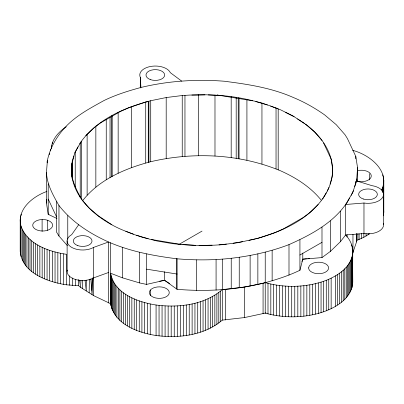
<?xml version="1.0" encoding="UTF-8"?>
<svg xmlns="http://www.w3.org/2000/svg" width="404" height="404" viewBox="0 0 404 404"><rect width="100%" height="100%" fill="white"/><g stroke="black" fill="none" stroke-linecap="round" stroke-linejoin="round"><path stroke-width="0.61" d="M82.436 288.522L82.451 280.386M86.294 280.371L86.274 290.956L85.057 280.341M46.894 191.446C32.79 196.379 16.241 209.626 21.094 226.422C27.901 244.622 48.965 251.631 66.554 254.333L66.554 284.825L78.644 285.764L80.522 287.305L93.677 295.652L110.625 303.727C114.347 324.341 137.85 332.628 156.075 335.507C178.79 338.461 204.323 335.487 222.296 320.12L244.642 317.549L265.984 312.933M66.554 284.825C47.44 282.027 18.912 271.912 20.377 248.127M352.758 150.369C369.312 154.646 390.451 170.766 381.699 189.971M383.305 185.365L383.305 215.857L383.79 212.342L383.654 208.823M89.153 292.784L89.37 279.578M91.703 290.218L92.284 278.427M357.55 181.325L357.55 167.635L355.783 156.398L347.445 138.617L345.036 134.754L336.229 124.679L324.614 114.872C314.847 108.009 304.404 102.071 293.375 97.521C272.513 88.284 249.914 84.552 227.447 81.653L226.902 81.446C198.147 78.942 169.023 80.709 140.93 87.466C128.341 90.87 115.837 94.794 104.075 100.5C89.602 108.54 74.624 116.327 63.61 129.053C55.813 138.011 49.889 148.677 47.414 160.353L46.45 172.624L46.45 203.116L48.217 214.352L56.929 218.488M356.586 181.154L357.55 167.635M352.374 254.086L356.53 241.915L356.606 233.653M92.976 277.689L92.026 294.607L90.86 278.922M46.45 203.116L46.677 199.359M80.522 287.305L80.982 280.411M51.263 148.728C51.778 139.299 58.737 131.674 66.301 126.76M265.231 252.121L265.231 313.11C284.259 318.428 304.959 318.099 323.705 311.747C336.37 307.267 350.546 298.662 352.657 284.189L352.657 253.697C353.49 246.763 350.334 239.941 345.652 234.977L345.652 204.485L352.748 192.572L356.53 180.926L372.028 185.673A15.559 8.984 0 0 1 383.255 196.127L382.75 197.213A15.559 8.984 0 0 1 363.974 203.025L345.652 204.485C331.881 223.816 310.156 235.153 288.996 244.617C272.952 250.727 256.212 254.778 239.239 257.242C218.675 260.277 197.793 260.519 177.098 258.812C153.672 255.868 130.29 251.485 108.54 241.996C89.708 233.552 71.771 221.947 58.964 205.51C53.091 195.314 47.066 184.638 46.45 172.624M352.657 284.189L352.743 250.172M79.411 280.184L78.644 285.764L78.644 279.543M159.671 281.199L164.529 280.305L177.098 289.304C206.575 291.819 236.532 290.006 265.231 282.618C284.259 287.936 304.959 287.608 323.705 281.255C336.37 276.775 350.546 268.165 352.657 253.697M72.235 178.669L72.235 161.065L75.225 151.747L81.371 141.284C96.218 121.245 119.776 109.777 143.188 102.833M85.81 135.744L94.283 127.538L100.742 122.766L120.579 111.378L129.007 107.636L145.728 102.015L150.717 100.717L166.19 97.551L182.229 95.536L189.895 95.066L206.575 94.799L218.433 95.47L217.155 94.996L254.237 101.05L268.943 105.414L280.482 109.782L292.966 115.938L305.586 124.24C321.917 136.123 335.628 155.798 331.972 176.886L332.048 177.103C330.644 185.088 327.063 192.572 322.422 199.116C307.712 219.165 284.113 230.467 260.812 237.431M169.715 283.593L164.529 280.305L146.516 284.401L139.678 282.946L122.301 277.785L110.625 273.235C114.347 293.849 137.85 302.131 156.075 305.015C178.79 307.964 204.323 304.995 222.296 289.628L244.642 287.052L263.07 283.285C275.659 279.886 288.163 275.962 299.925 270.256L302.788 259.196L302.788 253.101M330.088 184.088L332.31 176.053L332.507 168.039L331.078 158.959L323.574 142.95M354.732 186.522L356.586 179.911M318.19 204.52L309.716 212.726L303.258 217.493L283.421 228.881L274.993 232.628L258.272 238.244L237.81 242.708L221.771 244.728L214.105 245.193L197.425 245.46L181.699 244.572L149.763 239.213L135.057 234.85L123.255 230.28C96.935 219.478 67.286 195.198 72.028 163.378L73.962 156.01M301.909 261.514L302.788 259.196L306.525 258.727M79.83 143.617L81.34 141.451M176.553 273.856L177.098 274.058L146.516 269.155M176.619 288.961L176.553 258.611M327.255 191.062L329.002 187.476M351.152 195.319L353.374 190.759M74.972 152.869L78.038 146.859M349.556 198.061L347.026 202.778L345.652 204.485M322.629 198.98L326.23 192.849M78.644 224.781L71.67 234.668A15.559 8.984 0 0 0 70.998 246.96L72.382 247.758A15.559 8.984 0 0 0 93.677 247.374L108.54 241.996L108.54 302.985M150.45 290.037L150.652 289.769A9.959 5.752 0 0 1 154.096 287.709L155.197 287.37A9.959 5.752 0 0 1 169.15 291.733A9.959 5.752 0 0 1 158.126 298.319A9.959 5.752 0 0 1 150.101 290.415L150.45 290.037L150.45 295.637M302.788 259.196L321.993 257.585L330.381 251.394L340.39 241.703L345.652 234.977L363.974 233.522A15.559 8.984 0 0 0 382.75 227.71L383.255 226.619A15.559 8.984 0 0 0 383.315 223.25M82.522 200.838C99.041 179.442 125.265 168.417 150.717 161.701C193.516 151.717 239.698 153.853 280.482 170.771C295.834 177.624 310.444 186.88 321.13 200.061M356.606 240.496L363.847 237.264L369.665 233.775M179.048 244.369L202 231.118M299.925 255.01L321.993 242.339M108.54 272.488L93.677 277.866A15.559 8.984 0 0 1 72.382 278.25L70.998 277.457A15.559 8.984 0 0 1 67.301 270.109M143.349 102.778L148.268 101.429L148.268 162.413M255.732 238.835L260.651 237.481M248.955 240.365L255.096 238.981M233.128 243.238L242.506 241.688M48.591 214.771L48.97 214.711M307.772 258.57L309.641 258.338M219.044 244.869L226.457 244.077M42.107 219.554L42.612 219.523A9.959 5.752 0 0 1 47.414 220.215L48.475 220.599A9.959 5.752 0 0 1 48.914 229.755A9.959 5.752 0 0 1 33.522 227.533A9.959 5.752 0 0 1 41.36 219.574L42.107 219.554L42.107 231.381M191.9 95.036L204.949 94.824M212.1 245.228L199.051 245.435M208.282 94.895C223.175 95.187 238.092 97.056 252.545 100.687M195.718 245.364L182.729 244.627M181.108 244.476L172.821 243.693L157.08 241.001L151.455 239.577M255.813 101.515L261.949 103.07L267.418 104.959M148.187 238.749L142.051 237.188L136.582 235.3M270.619 106.065L278.189 108.913L278.189 169.902M125.811 231.346L133.381 234.194M285.684 112.428L294.056 116.721M111.888 224.74L98.43 215.908L89.35 208.227L81.972 199.793M297.551 118.938L304.803 123.7M181.704 81.128L170.362 72.7A15.559 8.984 0 0 0 152.252 66.216L150.364 66.508A15.559 8.984 0 0 0 140.299 77.346L140.299 87.926M305.586 124.24L314.65 132.032L322.028 140.471M56.555 201.647L56.555 232.138L58.964 236.002L67.372 245.617M80.426 197.309C74.967 186.855 68.988 174.781 72.306 162.736L72.175 162.251L72.175 178.598M48.217 199.106L56.555 216.892M72.235 161.065L72.356 161.726M140.299 77.346L140.93 87.466M352.778 282.426L352.556 248.409M383.8 180.088L383.79 212.342M383.654 178.326L383.623 214.105M383.537 193.88L383.537 224.371M383.356 176.573L383.356 178.442M382.906 174.831L382.906 176.073M382.835 187.108L382.835 192.708M382.214 188.835L382.214 191.324M369.392 173.685L369.392 179.906M368.17 233.532L368.17 234.774M366.064 233.562L366.064 236.052M363.974 203.025L363.974 233.522M363.847 233.532L363.847 237.264M361.529 233.436L361.529 238.416M359.111 233.891L359.111 239.491M357.858 233.775L357.858 239.996M356.863 178.911L356.863 181.401M356.606 179.512L356.606 181.381M356.53 233.825L356.53 241.915M355.783 156.398L355.783 158.838M355.783 181.406L355.783 183.845M352.97 234.34L352.97 253.01M352.379 255.449L352.379 285.946M352.217 246.657L352.217 248.526M351.95 257.197L351.95 287.688M351.722 244.915L351.722 246.162M351.369 258.929L351.369 289.421M350.637 260.641L350.637 291.132M349.758 262.327L349.758 292.819M348.728 263.989L348.728 294.481M347.556 265.615L347.556 296.112M347.026 234.512L347.026 237.002M346.248 267.211L346.248 297.703M344.799 268.761L344.799 299.253M343.213 270.271L343.213 300.763M341.501 271.73L341.501 302.222M340.39 211.211L340.39 241.703M339.658 273.134L339.658 303.631M337.699 274.488L337.699 304.98M335.623 275.781L335.623 306.272M331.149 278.179L331.149 308.671M330.381 220.897L330.381 251.394M328.755 279.275L328.755 309.767M326.275 280.3L326.275 310.797M323.705 281.255L323.705 311.747M321.993 227.093L321.993 257.585M321.054 282.133L321.054 312.625M318.332 282.931L318.332 313.423M315.539 283.648L315.539 314.14M312.691 284.285L312.691 314.777M309.792 284.835L309.792 315.327M306.848 285.3L306.848 315.797M303.864 285.684L303.864 316.175M300.854 285.971L300.854 316.468M299.925 239.764L299.925 270.256M297.819 286.178L297.819 316.67M294.769 286.295L294.769 316.786M291.718 286.32L291.718 316.812M288.996 244.617L288.996 275.114M288.663 286.259L288.663 316.751M285.623 286.108L285.623 316.6M282.598 285.865L282.598 316.357M279.593 285.537L279.593 316.029M276.629 285.123L276.629 315.615M276.038 107.939L276.038 168.923M273.7 284.623L273.7 315.115M272.139 250.328L272.139 280.82M270.816 284.037L270.816 314.529M267.993 283.366L267.993 313.858M263.07 283.285L263.07 313.782M261.949 103.07L261.949 164.059M257.858 253.858L257.858 284.35M250.127 255.439L250.127 285.931M246.92 99.889L246.92 160.247M244.642 287.052L244.642 317.549M239.239 257.242L239.239 287.734M239.052 98.546L239.052 158.903M238.239 97.778L238.239 158.762M236.189 97.425L236.189 158.413M231.179 96.571L231.179 157.555M231.229 258.252L231.229 288.744M225.543 289.456L225.543 319.953M222.296 259.131L222.296 320.12M220.619 291.097L220.619 321.594M218.811 292.521L218.811 323.013M216.882 293.89L216.882 324.382M216.079 259.6L216.079 290.097M214.984 95.041L214.984 156.025M214.842 295.198L214.842 325.695M212.686 296.45L212.686 326.942M210.423 297.632L210.423 328.124M208.06 298.748L208.06 329.24M205.601 299.793L205.601 330.29M203.055 300.768L203.055 331.26M200.424 301.667L200.424 332.159M198.576 94.693L198.576 155.676M197.723 302.485L197.723 332.982M196.546 259.913L196.546 290.41M194.95 303.227L194.95 333.719M192.117 303.884L192.117 334.376M189.229 304.459L189.229 334.951M186.294 304.949L186.294 335.441M184.956 95.395L184.956 156.378M183.32 305.353L183.32 335.845M182.229 95.536L182.229 156.52M180.315 305.671L180.315 336.163M177.29 305.899L177.29 336.391M177.098 258.812L177.098 289.304M174.245 306.04L174.245 336.532M171.19 306.091L171.19 336.582M168.14 306.05L168.14 336.547M166.19 97.551L166.19 158.54M165.095 305.924L165.095 336.416M164.529 271.766L164.529 280.305M162.06 305.707L162.06 336.204M159.055 305.404L159.055 335.901M156.075 305.015L156.075 335.507M150.717 100.717L150.717 161.701M150.243 303.975L150.243 334.467M148.904 101.278L148.904 162.267M147.399 303.328L147.399 333.82M146.516 253.909L146.516 284.401M145.728 102.015L145.728 163.004M144.617 302.601L144.617 333.093M141.905 301.793L141.905 332.285M139.678 252.45L139.678 282.946M139.264 300.904L139.264 331.396M136.703 299.94L136.703 330.437M134.234 298.904L134.234 329.401M131.856 297.799L131.856 328.29M131.386 106.626L131.386 167.615M129.578 296.627L129.578 327.119M127.406 295.385L127.406 325.876M125.346 294.082L125.346 324.579M123.402 292.723L123.402 323.215M122.301 247.293L122.301 277.785M121.579 291.309L121.579 321.801M119.882 289.845L119.882 320.337M118.311 288.33L118.311 318.822M118.155 112.236L118.155 173.225M116.882 286.774L116.882 317.266M115.589 285.174L115.589 315.67M114.433 283.542L114.433 314.034M113.428 281.876L113.428 312.373M112.565 280.184L112.565 310.681M112.201 115.499L112.201 176.482M111.852 278.472L111.852 308.964M111.585 115.837L111.585 176.821M111.292 276.74L111.292 307.232M110.883 274.993L110.883 305.485M110.625 242.743L110.625 303.727M110.04 117.312L110.04 177.669M106.247 119.387L106.247 179.745M95.849 126.093L95.849 187.082M93.677 247.374L93.677 295.652M87.128 134.123L87.128 195.107M81.371 141.284L81.371 199.127M80.219 142.718L80.219 198.046M75.593 279.442L75.593 285.663M75.225 152.374L75.225 186.956M72.558 278.002L72.558 285.471M72.079 163.272L72.079 176.477M71.69 167.983L71.69 173.639M69.544 275.856L69.544 285.194M67.771 215.579L67.771 239.229M67.12 240.739L67.12 271.23M63.605 253.879L63.605 284.371M60.696 253.338L60.696 283.83M58.964 205.51L58.964 236.002M57.843 252.717L57.843 283.209M55.04 252.01L55.04 282.502M52.631 142.319L52.631 143.566M52.308 251.222L52.308 281.714M51.621 145.799L51.621 147.041M51.343 147.551L51.343 148.798M50.626 149.505L50.626 150.748M49.647 250.359L49.647 280.851M49.328 153.54L49.328 154.788M48.217 183.86L48.217 214.352M47.702 220.362L47.702 230.32M47.414 160.353L47.414 162.837M47.137 161.347L47.137 162.595M47.066 249.414L47.066 279.906M44.571 248.399L44.571 278.891M42.162 247.314L42.162 277.806M39.86 246.157L39.86 276.649M37.658 244.935L37.658 275.427M35.567 243.647L35.567 274.144M33.588 242.304L33.588 272.801M31.729 240.905L31.729 271.397M29.997 239.456L29.997 269.948M28.396 237.951L28.396 268.448M26.927 236.406L26.927 266.903M25.593 234.82L25.593 265.312M24.402 233.199L24.402 263.691M23.351 231.542L23.351 262.034M22.452 229.856L22.452 260.348M21.165 214.14L21.165 215.382M21.094 226.422L21.094 256.914M20.695 215.882L20.695 217.751M20.644 224.674L20.644 255.166M20.377 217.635L20.346 253.414M20.21 219.397L20.2 251.652M357.596 170.645A9.959 5.752 0 0 1 370.953 174.508A9.959 5.752 0 0 1 362.641 181.674L361.388 181.724A9.959 5.752 0 0 1 357.722 181.335M308.752 267.902L308.681 268.12A9.959 5.752 0 0 0 310.04 270.872L310.742 271.468A9.959 5.752 0 0 0 326.604 271.407A9.959 5.752 0 0 0 322.24 262.6A9.959 5.752 0 0 0 308.722 267.397L308.752 267.902M363.246 198.99A9.337 5.388 0 0 0 377.336 194.405A9.337 5.388 0 0 0 363.413 189.653A9.337 5.388 0 0 0 363.246 198.99M150.243 79.543A9.337 5.388 0 0 0 164.65 75.306A9.337 5.388 0 0 0 151.091 70.22A9.337 5.388 0 0 0 150.243 79.543M77.265 245.415A9.337 5.388 0 0 0 91.966 241.526A9.337 5.388 0 0 0 78.785 236.118A9.337 5.388 0 0 0 77.265 245.415"/></g></svg>
